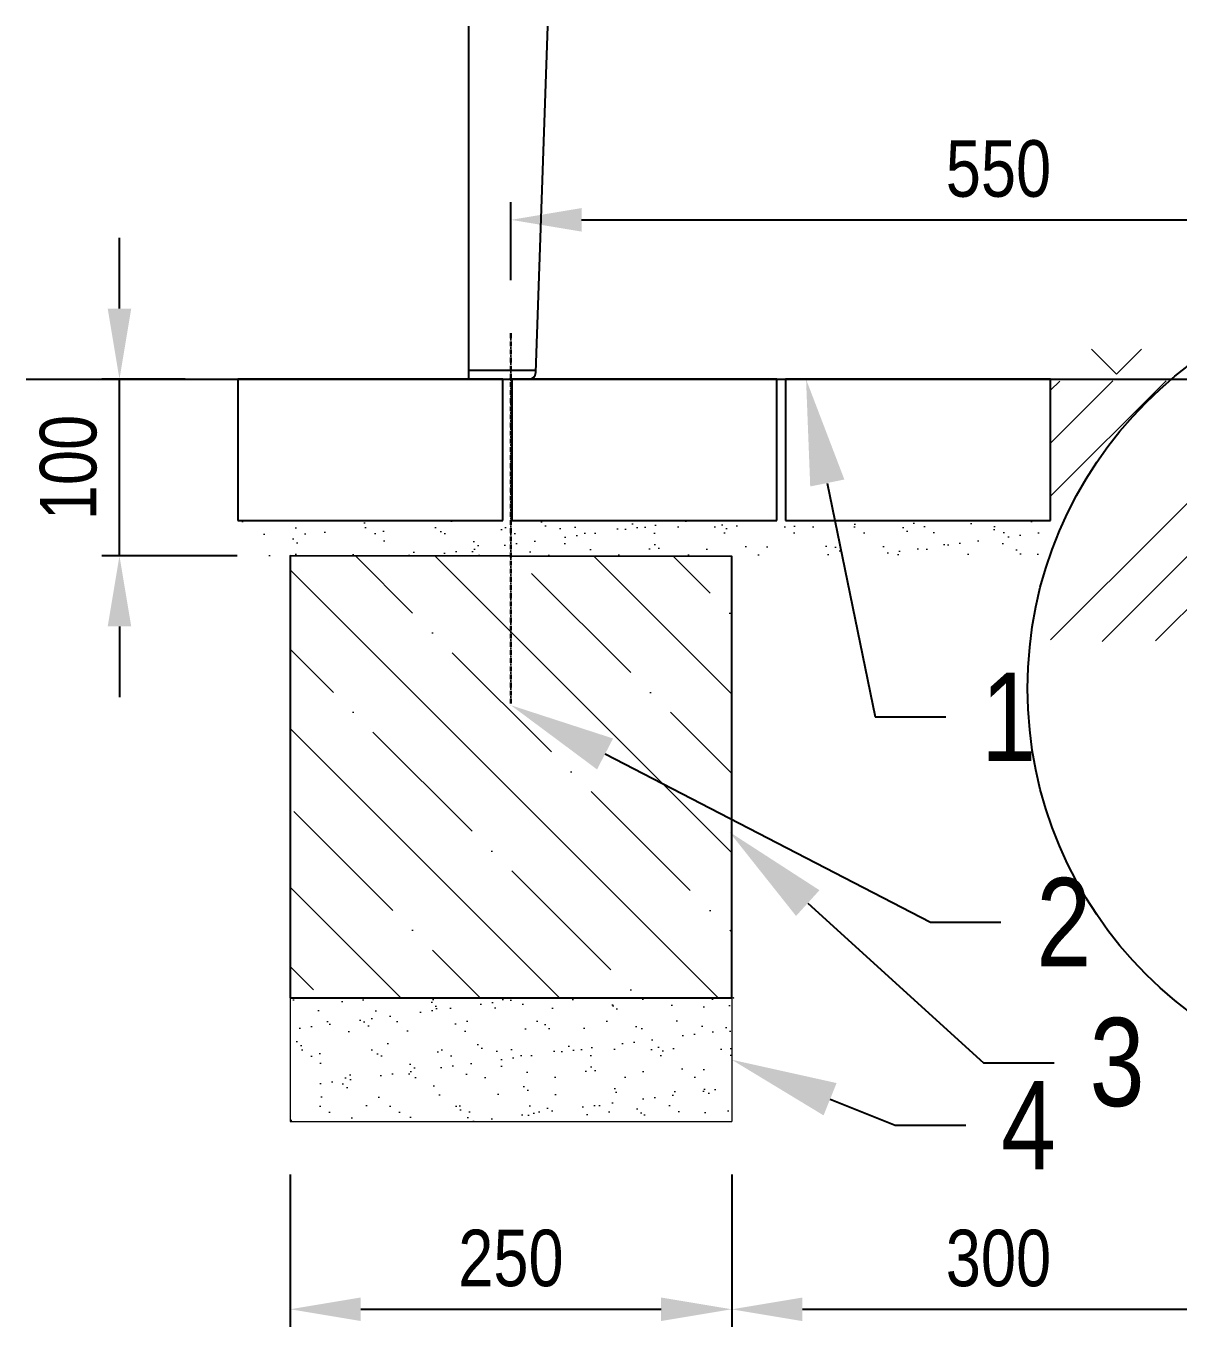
# Model space of a CAD drawing. Header units: millimetres. Extents: x 22162 to 28102, y 3160 to 7360.
# Drawn here: x 24404 to 25057, y 5079 to 5815 of the extents above; entities that cross this region are included whole.
import ezdxf
from ezdxf import colors
from ezdxf.entities.mleader import LeaderData, LeaderLine
from ezdxf.lldxf.tags import DXFTag
from ezdxf.math import Vec2, Vec3

# ---------------------------------------------------------------- set-up
doc = ezdxf.new("R2010")
doc.units = ezdxf.units.MM
doc.header["$LTSCALE"] = 0.3
doc.linetypes.add('DashDot', pattern=[15, 9, -3, 0, -3])
doc.layers.add('SRAFY', color=251, linetype='Continuous', lineweight=13)
doc.styles.add('SEACAD_Arial', font='arial.ttf', dxfattribs={"width": 0.8})
tags = doc.linetypes.add('HIDDEN2', pattern=[4.7625, 3.175, -1.5875]).pattern_tags.tags
tags[6:7] = [DXFTag(74, 4), DXFTag(75, 0), DXFTag(340, '0'), DXFTag(46, 0.0), DXFTag(50, 0.0), DXFTag(44, 0.0), DXFTag(45, 0.0)]
tags[4:5] = [DXFTag(74, 4), DXFTag(75, 0), DXFTag(340, '0'), DXFTag(46, 0.0), DXFTag(50, 0.0), DXFTag(44, 0.0), DXFTag(45, 0.0)]
doc.dimstyles.new('ISO-25', dxfattribs={"dimtxt": 1.6, "dimasz": 2, "dimexe": 0.5, "dimexo": 1.5, "dimtad": 1, "dimdec": 0, "dimtxsty": 'SEACAD_Arial', "dimcen": 2, "dimadec": 0, "dimazin": 0, "dimtfac": 1, "dimtdec": 0, "dimtmove": 0, "dimatfit": 3, "dimfxl": 1, "dimarcsym": 0})

# ---------------------------------------------------------------- blocks, each defined once
blk = doc.blocks.new('*D141')
at = {"color": 0, "lineweight": -2, "transparency": 16777216}
for p, q in [((24678.46, 5671.52), (24678.46, 5715.75)), ((25230.46, 5671.52), (25230.46, 5715.75)), ((24718.46, 5705.75), (25190.46, 5705.75))]:
    blk.add_line(p, q, dxfattribs=at)
at = {"color": 0, "transparency": 16777216}
for points in [[(24718.46, 5712.42), (24718.46, 5699.08), (24678.46, 5705.75)], [(25190.46, 5712.42), (25190.46, 5699.08), (25230.46, 5705.75)]]:
    blk.add_solid(points, dxfattribs=at)
at = {"layer": 'Defpoints', "color": 0, "transparency": 16777216}
for p in [(25230.46, 5705.75), (24678.46, 5641.52), (25230.46, 5641.52)]:
    blk.add_point(p, dxfattribs=at)
at = {"color": 0, "transparency": 16777216, "insert": (24954.46, 5734.59), "char_height": 32, "attachment_point": 5, "style": 'SEACAD_Arial'}
blk.add_mtext('550', dxfattribs=at)
blk = doc.blocks.new('*D144')
at = {"color": 0, "lineweight": -2, "transparency": 16777216}
for p, q in [((24553.47, 5165.19), (24553.47, 5078.89)), ((24803.46, 5165.19), (24803.46, 5078.89)), ((24593.47, 5088.89), (24763.46, 5088.89))]:
    blk.add_line(p, q, dxfattribs=at)
at = {"color": 0, "transparency": 16777216}
for points in [[(24593.47, 5095.55), (24593.47, 5082.22), (24553.47, 5088.89)], [(24763.46, 5095.55), (24763.46, 5082.22), (24803.46, 5088.89)]]:
    blk.add_solid(points, dxfattribs=at)
at = {"layer": 'Defpoints', "color": 0, "transparency": 16777216}
for p in [(24553.47, 5195.19), (24803.46, 5195.19), (24803.46, 5088.89)]:
    blk.add_point(p, dxfattribs=at)
at = {"color": 0, "transparency": 16777216, "insert": (24678.47, 5117.72), "char_height": 32, "attachment_point": 5, "style": 'SEACAD_Arial'}
blk.add_mtext('250', dxfattribs=at)
blk = doc.blocks.new('*D139')
at = {"color": 0, "lineweight": -2, "transparency": 16777216}
for p, q in [((24803.46, 5165.19), (24803.46, 5078.86)), ((25105.47, 5165.14), (25105.47, 5078.86)), ((24843.46, 5088.86), (25065.47, 5088.86))]:
    blk.add_line(p, q, dxfattribs=at)
at = {"color": 0, "transparency": 16777216}
for points in [[(24843.46, 5095.53), (24843.46, 5082.19), (24803.46, 5088.86)], [(25065.47, 5095.53), (25065.47, 5082.19), (25105.47, 5088.86)]]:
    blk.add_solid(points, dxfattribs=at)
at = {"layer": 'Defpoints', "color": 0, "transparency": 16777216}
for p in [(24803.46, 5195.19), (25105.47, 5195.14), (25105.47, 5088.86)]:
    blk.add_point(p, dxfattribs=at)
at = {"color": 0, "transparency": 16777216, "insert": (24954.46, 5117.71), "char_height": 32, "attachment_point": 5, "style": 'SEACAD_Arial'}
blk.add_mtext('300', dxfattribs=at)
blk = doc.blocks.new('*D146')
at = {"color": 0, "lineweight": -2, "transparency": 16777216}
for p, q in [((24456.87, 5655.49), (24456.87, 5695.49)), ((24493.96, 5615.49), (24446.87, 5615.49)), ((24456.87, 5515.52), (24456.87, 5615.49)), ((24523.47, 5515.52), (24446.87, 5515.52)), ((24456.87, 5475.52), (24456.87, 5435.52))]:
    blk.add_line(p, q, dxfattribs=at)
at = {"color": 0, "transparency": 16777216}
for points in [[(24450.2, 5655.49), (24463.53, 5655.49), (24456.87, 5615.49)], [(24450.2, 5475.52), (24463.53, 5475.52), (24456.87, 5515.52)]]:
    blk.add_solid(points, dxfattribs=at)
at = {"layer": 'Defpoints', "color": 0, "transparency": 16777216}
for p in [(24456.87, 5615.49), (24523.96, 5615.49), (24553.47, 5515.52)]:
    blk.add_point(p, dxfattribs=at)
at = {"color": 0, "transparency": 16777216, "insert": (24428.03, 5565.5), "char_height": 32, "attachment_point": 5, "rotation": 90, "style": 'SEACAD_Arial'}
blk.add_mtext('100', dxfattribs=at)

msp = doc.modelspace()

# ---------------------------------------------------------------- hatches: boundary and pattern name
at = {"layer": 'SRAFY'}
h = msp.add_hatch(dxfattribs=at)
h.set_pattern_fill('TERACO', color=256, scale=20)
h.set_pattern_definition([(45, (16988.515, 300.83), (-28.28427, 28.28427), [20, -20]), (135, (17045.084, 300.83), (-28.28427, -28.28427), [20, -20])])
h.paths.add_polyline_path([(24983.96, 5615.49), (24983.96, 5638.52), (25378.96, 5638.52), (25378.96, 5615.5)])
h = msp.add_hatch(dxfattribs=at)
h.set_pattern_fill('GOST_GROUND', color=256, scale=10)
h.set_pattern_definition([(45, (16988.52, 300.83), (141.4214, -9e-15), [200]), (45, (17018.52, 300.83), (141.4214, -9e-15), [200]), (45, (17048.52, 300.83), (141.4214, -9e-15), [200])])
h.paths.add_polyline_path([(25105.44, 5467.82), (24983.96, 5466.77), (24983.96, 5614.44), (25378.96, 5615.48), (25378.96, 5468.08), (25355.48, 5468.08), (25355.48, 5565.75), (25105.44, 5565.75)])
h = msp.add_hatch(dxfattribs=at)
h.set_pattern_fill('AR-SAND', color=256, scale=0.5)
h.set_pattern_definition([(37.5, (17988.515, 300.832), (-0.800016, 24.47066), [0, -19.304, 0, -21.59, 0, -20.6375]), (7.5, (17988.515, 300.832), (22.47616, 35.84126), [0, -10.414, 0, -17.399, 0, -6.6675]), (327.5, (17972.894, 300.832), (39.54962, 0.07186), [0, -6.35, 0, -22.86, 0, -29.845]), (317.5, (17972.894, 300.832), (38.17782, 11.14647), [0, -3.175, 0, -14.986, 0, -17.145])])
h.paths.add_polyline_path([(24523.96, 5535.49), (24523.96, 5515.53), (24554.49, 5515.49), (24674.47, 5515.32), (24674.47, 5535.49)])
h.paths.add_polyline_path([(24983.96, 5515.14), (24983.96, 5535.49), (24674.47, 5535.49), (24674.47, 5515.32), (24804.47, 5515.14)])
h = msp.add_hatch(dxfattribs=at)
h.set_pattern_fill('ANSI35', color=256, scale=10, angle=90)
h.set_pattern_definition([(135, (17932.5, 5.07), (-44.9013, -44.9013), []), (135, (17932.5, 49.97), (-44.9013, -44.9013), [79.375, -15.875, 0, -15.875])])
h.paths.add_polyline_path([(24553.47, 5515.52), (24553.47, 5265.18), (24803.48, 5265.18), (24803.44, 5515.17)])
h = msp.add_hatch(dxfattribs=at)
h.set_pattern_fill('AR-SAND', color=256, scale=0.5)
h.set_pattern_definition([(37.5, (17952.515, 5.042), (-0.800016, 24.47066), [0, -19.304, 0, -21.59, 0, -20.6375]), (7.5, (17952.515, 5.042), (22.47616, 35.84126), [0, -10.414, 0, -17.399, 0, -6.6675]), (327.5, (17936.894, 5.042), (39.54962, 0.07186), [0, -6.35, 0, -22.86, 0, -29.845]), (317.5, (17936.894, 5.042), (38.17782, 11.14647), [0, -3.175, 0, -14.986, 0, -17.145])])
h.paths.add_polyline_path([(24803.46, 5265.18), (24553.47, 5265.18), (24553.47, 5195.19), (24803.46, 5195.19)])

# ---------------------------------------------------------------- linework, layer by layer
at = {"color": 7, "linetype": 'Continuous'}
for p, q in [((24654.46, 5815.49), (24654.46, 5615.49)), ((24692.59, 5619.35), (24699.44, 5815.49)), ((24673.96, 5615.49), (24523.96, 5615.49)), ((24523.96, 5615.49), (24523.96, 5535.49)), ((24661.19, 5615.49), (24654.46, 5615.49)), ((24669.26, 5615.49), (24661.19, 5615.49)), ((24669.26, 5615.49), (24669.46, 5615.49)), ((24669.46, 5615.49), (24677.46, 5615.49)), ((24673.96, 5535.49), (24673.96, 5615.49)), ((24688.59, 5615.49), (24677.66, 5615.49)), ((24828.96, 5615.49), (24678.96, 5615.49)), ((24678.96, 5615.49), (24678.96, 5535.49)), ((24828.96, 5535.49), (24828.96, 5615.49)), ((24983.96, 5615.49), (24833.96, 5615.49)), ((24833.96, 5615.49), (24833.96, 5535.49)), ((24983.96, 5535.49), (24983.96, 5615.49)), ((24523.96, 5535.49), (24673.96, 5535.49)), ((24678.96, 5535.49), (24828.96, 5535.49)), ((24833.96, 5535.49), (24983.96, 5535.49))]:
    msp.add_line(p, q, dxfattribs=at)
at = {"linetype": 'DashDot', "lineweight": 30}
msp.add_line((24678.46, 5641.52), (24678.46, 5430.85), dxfattribs=at)
msp.add_line((24403.96, 5615.49), (25378.96, 5615.48))
at = {"lineweight": 15}
msp.add_line((24654.46, 5615.49), (24704.46, 5615.49), dxfattribs=at)
at = {"linetype": 'HIDDEN2'}
msp.add_line((24692.63, 5620.49), (24654.63, 5620.49), dxfattribs=at)
msp.add_lwpolyline([(24553.47, 5265.18), (24803.48, 5265.18), (24803.44, 5515.17), (24553.47, 5515.52)], close=True)
msp.add_circle((25199.96, 5440.43), 229.01)
at = {"color": 7, "linetype": 'Continuous'}
msp.add_circle((24804.49, 5265.15), 0.01, dxfattribs=at)
msp.add_arc((24688.59, 5619.49), 4, 270, 358, dxfattribs=at)
at = {"layer": 'SRAFY'}
for p, q in [((24553.47, 5265.18), (24553.47, 5195.19)), ((24803.46, 5265.18), (24803.46, 5195.19)), ((24553.47, 5195.19), (24803.46, 5195.19))]:
    msp.add_line(p, q, dxfattribs=at)

# ---------------------------------------------------------------- dimensions: what is measured, and where the dimension line sits
for base, p1, p2, override, picture, middle in [((25230.46, 5705.75), (24678.46, 5641.52), (25230.46, 5641.52), {"dimscale": 0, "dimrnd": 10}, '*D141', (24954.46, 5734.59)), ((24803.46, 5088.89), (24553.47, 5195.19), (24803.46, 5195.19), {"dimscale": 0, "dimtix": 0, "dimtofl": 1, "dimtmove": 0, "dimatfit": 3}, '*D144', (24678.47, 5117.72)), ((25105.47, 5088.86), (24803.46, 5195.19), (25105.47, 5195.14), {"dimscale": 0, "dimrnd": 10, "dimtix": 0, "dimtofl": 1, "dimtmove": 0, "dimatfit": 3}, '*D139', (24954.46, 5117.71))]:
    dim = msp.add_linear_dim(base=base, p1=p1, p2=p2, dimstyle='ISO-25', override=override)
    dim.commit()
    dim.dimension.update_dxf_attribs({"geometry": picture, "text_midpoint": middle})
dim = msp.add_linear_dim(base=(24456.87, 5615.49), p1=(24553.47, 5515.52), p2=(24523.96, 5615.49), angle=90, dimstyle='ISO-25')
dim.commit()
dim.dimension.update_dxf_attribs({"geometry": '*D146', "text_midpoint": (24428.03, 5565.5)})

# ---------------------------------------------------------------- leaders
ml = msp.add_multileader_mtext('Standard')
ml.set_content('1', color=256, style='SEACAD_Arial')
ml.set_leader_properties()
ml.build(insert=Vec2(0, 0))
ml.multileader.update_dxf_attribs({"text_right_attachment_type": 6, "dogleg_length": 2, "arrow_head_size": 60, "scale": 20})
ctx = ml.context
ctx.base_point, ctx.scale, ctx.char_height, ctx.arrow_head_size, ctx.landing_gap_size, ctx.plane_origin = Vec3(24924.64, 5424.42), 20, 50, 60, 20, Vec3(24752.94, 5615.52)
ctx.right_attachment = 6
notes = []
notes.append((ctx, [(0, (1, 1, 0), (24884.64, 5424.42), (1, 0), 40, [(0, [(24845.54, 5615.52)], 0, [])])]))
ctx.mtext.insert, ctx.mtext.flow_direction = Vec3(24944.64, 5449.42), 5
ml = msp.add_multileader_mtext('Standard')
ml.set_content('2', color=256, style='SEACAD_Arial')
ml.set_leader_properties()
ml.build(insert=Vec2(0, 0))
ml.multileader.update_dxf_attribs({"text_right_attachment_type": 6, "dogleg_length": 2, "arrow_head_size": 60, "scale": 20})
ctx = ml.context
ctx.base_point, ctx.scale, ctx.char_height, ctx.arrow_head_size, ctx.landing_gap_size, ctx.plane_origin = Vec3(24955.9, 5308.1), 20, 50, 60, 20, Vec3(24673.44, 5430.88)
ctx.right_attachment = 6
notes.append((ctx, [(0, (1, 1, 0), (24915.9, 5308.1), (1, 0), 40, [(0, [(24678.46, 5430.88)], 0, [])])]))
ctx.mtext.insert, ctx.mtext.flow_direction = Vec3(24975.9, 5333.1), 5
ml = msp.add_multileader_mtext('Standard')
ml.set_content('3', color=256, style='SEACAD_Arial')
ml.set_leader_properties()
ml.build(insert=Vec2(0, 0))
ml.multileader.update_dxf_attribs({"text_right_attachment_type": 6, "dogleg_length": 2, "arrow_head_size": 60, "scale": 20})
ctx = ml.context
ctx.base_point, ctx.scale, ctx.char_height, ctx.arrow_head_size, ctx.landing_gap_size, ctx.plane_origin = Vec3(24986.08, 5228.47), 20, 50, 60, 20, Vec3(24672.41, 5218.04)
ctx.right_attachment = 6
notes.append((ctx, [(0, (1, 1, 0), (24946.08, 5228.47), (1, 0), 40, [(0, [(24802.08, 5359.2)], 0, [])])]))
ctx.mtext.insert, ctx.mtext.flow_direction = Vec3(25006.08, 5253.91), 5
ml = msp.add_multileader_mtext('Standard')
ml.set_content('4', color=256, style='SEACAD_Arial')
ml.set_leader_properties()
ml.build(insert=Vec2(0, 0))
ml.multileader.update_dxf_attribs({"text_right_attachment_type": 6, "dogleg_length": 2, "arrow_head_size": 60, "scale": 20})
ctx = ml.context
ctx.base_point, ctx.scale, ctx.char_height, ctx.arrow_head_size, ctx.landing_gap_size, ctx.plane_origin = Vec3(24935.9, 5193.05), 20, 50, 60, 20, Vec3(24593.32, 5271.29)
ctx.right_attachment = 6
notes.append((ctx, [(0, (1, 1, 0), (24895.9, 5193.05), (1, 0), 40, [(0, [(24803.46, 5230.18)], 0, [])])]))
ctx.mtext.insert, ctx.mtext.flow_direction = Vec3(24955.9, 5218.05), 5
for ctx, leaders in notes:
    for number, flags, end, landing, length, lines in leaders:
        leader = LeaderData()
        leader.index, (leader.has_last_leader_line, leader.has_dogleg_vector, leader.attachment_direction) = number, flags
        leader.last_leader_point, leader.dogleg_vector, leader.dogleg_length = Vec3(end), Vec3(landing), length
        for number, points, colour, breaks in lines:
            line = LeaderLine()
            line.index, line.vertices, line.color, line.breaks = number, Vec3.list(points), colors.encode_raw_color(colour), breaks
            leader.lines.append(line)
        ctx.leaders.append(leader)

doc.saveas('drawing.dxf')
